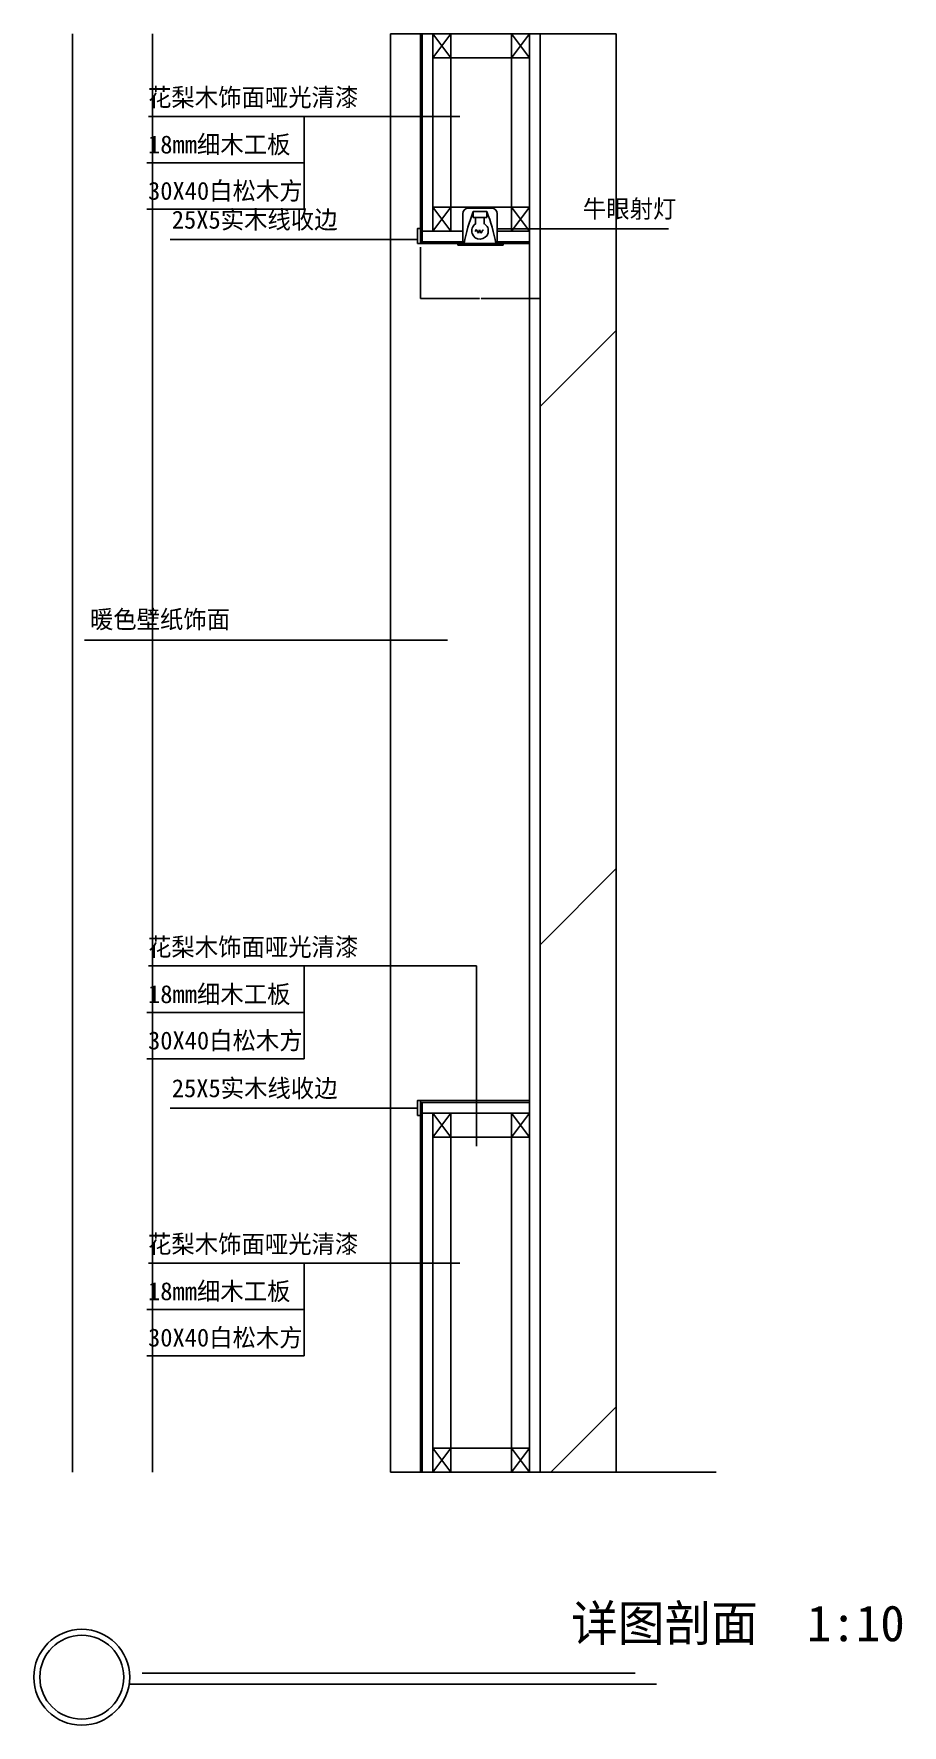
# Model space of a CAD drawing. Header units: metres. Extents: x 88866 to 90315, y -11272 to -8450.
import ezdxf

# ---------------------------------------------------------------- set-up
doc = ezdxf.new("R2010")
doc.units = ezdxf.units.M
for name, color, linetype in [('浅线', 2, 'Continuous'), ('粗线', 7, 'Continuous'), ('细线', 1, 'Continuous')]:
    doc.layers.add(name, color=color, linetype=linetype)
doc.dimstyles.get("Standard").update_dxf_attribs({"dimtxt": 2.5, "dimasz": 2.5, "dimexe": 1.25, "dimexo": 0.625, "dimtad": 1, "dimcen": 2.5, "dimazin": 3, "dimtfac": 1, "dimtmove": 0, "dimatfit": 3})

# ---------------------------------------------------------------- blocks, each defined once
blk = doc.blocks.new('A$C2E8A030C')
at = {"layer": '粗线'}
blk.add_circle((80, 80), 70, dxfattribs=at)
at = {"layer": '细线'}
blk.add_line((159.15, 68.37), (1039.28, 68.37), dxfattribs=at)
blk.add_lwpolyline([(180.53, 87.03), (1003.77, 87.03)], dxfattribs=at)
blk.add_circle((80, 80), 80, dxfattribs=at)
at = {"layer": '细线', "insert": (896.54, 200.05), "char_height": 60, "attachment_point": 1}
blk.add_mtext('详图剖面  1:10', dxfattribs=at)
blk = doc.blocks.new('A$C2B3720F8')
at = {"layer": '细线'}
for p, q in [((0, 0), (30, 40)), ((30, 0), (0, 40))]:
    blk.add_line(p, q, dxfattribs=at)
blk.add_lwpolyline([(30, 40), (0, 40), (0, 0), (30, 0)], close=True, dxfattribs=at)
blk = doc.blocks.new('_CLOSEDFILLED')
at = {"color": 0, "linetype": 'BYBLOCK'}
blk.add_solid([(-1, 0), (0, 0), (-1, 0)], dxfattribs=at)
blk = doc.blocks.new('*D1')
for p, q in [((89064.61, -8449.71), (89064.61, -8624.71)), ((89064.36, -8624.71), (89064.11, -8624.71)), ((89064.61, -8799.71), (89064.61, -8624.71)), ((89064.61, -8624.71), (89064.61, -8624.71)), ((89064.86, -8624.71), (89065.11, -8624.71))]:
    blk.add_line(p, q)
at = {"layer": 'Defpoints'}
for p in [(89064.61, -8449.71), (89064.61, -8624.71), (89064.61, -8799.71)]:
    blk.add_point(p, dxfattribs=at)
at = {"layer": '细线', "xscale": 0.25, "yscale": 0.25}
blk.add_blockref('_CLOSEDFILLED', (89064.61, -8624.71), dxfattribs=at)
at = {"layer": '细线', "xscale": 0.25, "yscale": 0.25, "rotation": 180}
blk.add_blockref('_CLOSEDFILLED', (89064.61, -8624.71), dxfattribs=at)
at = {"layer": '细线', "insert": (89064.61, -8623.585), "char_height": 1, "attachment_point": 5}
blk.add_mtext('0', dxfattribs=at)
blk = doc.blocks.new('*D2')
for p, q in [((88931.01, -8449.71), (88931.01, -9649.71)), ((88930.76, -9649.71), (88930.51, -9649.71)), ((88931.01, -10849.71), (88931.01, -9649.71)), ((88931.01, -9649.71), (88931.01, -9649.71)), ((88931.26, -9649.71), (88931.51, -9649.71))]:
    blk.add_line(p, q)
at = {"layer": 'Defpoints'}
for p in [(88931.01, -8449.71), (88931.01, -9649.71), (88931.01, -10849.71)]:
    blk.add_point(p, dxfattribs=at)
at = {"layer": '细线', "xscale": 0.25, "yscale": 0.25}
blk.add_blockref('_CLOSEDFILLED', (88931.01, -9649.71), dxfattribs=at)
at = {"layer": '细线', "xscale": 0.25, "yscale": 0.25, "rotation": 180}
blk.add_blockref('_CLOSEDFILLED', (88931.01, -9649.71), dxfattribs=at)
at = {"layer": '细线', "insert": (88931.01, -9648.585), "char_height": 1, "attachment_point": 5}
blk.add_mtext('0', dxfattribs=at)
blk = doc.blocks.new('*D3')
for p, q in [((89511.34, -8805.45), (89511.34, -8891.4)), ((89711.34, -8805.45), (89711.34, -8891.4)), ((89511.59, -8891.4), (89609.84, -8891.4)), ((89612.84, -8891.4), (89711.09, -8891.4))]:
    blk.add_line(p, q)
at = {"layer": 'Defpoints'}
for p in [(89511.34, -8805.45), (89711.34, -8805.45), (89511.34, -8891.4)]:
    blk.add_point(p, dxfattribs=at)
at = {"layer": '细线', "xscale": 0.25, "yscale": 0.25, "rotation": 180}
blk.add_blockref('_CLOSEDFILLED', (89511.34, -8891.4), dxfattribs=at)
at = {"layer": '细线', "xscale": 0.25, "yscale": 0.25}
blk.add_blockref('_CLOSEDFILLED', (89711.34, -8891.4), dxfattribs=at)
at = {"layer": '细线', "insert": (89611.34, -8891.4), "char_height": 1, "attachment_point": 5}
blk.add_mtext('200', dxfattribs=at)
blk = doc.blocks.new('*D4')
for p, q in [((89064.61, -8799.71), (89064.61, -9514.71)), ((89064.36, -9514.71), (89064.11, -9514.71)), ((89064.61, -10229.71), (89064.61, -9514.71)), ((89064.61, -9514.71), (89064.61, -9514.71)), ((89064.86, -9514.71), (89065.11, -9514.71))]:
    blk.add_line(p, q)
at = {"layer": 'Defpoints'}
for p in [(89064.61, -8799.71), (89064.61, -9514.71), (89064.61, -10229.71)]:
    blk.add_point(p, dxfattribs=at)
at = {"layer": '细线', "xscale": 0.25, "yscale": 0.25}
blk.add_blockref('_CLOSEDFILLED', (89064.61, -9514.71), dxfattribs=at)
at = {"layer": '细线', "xscale": 0.25, "yscale": 0.25, "rotation": 180}
blk.add_blockref('_CLOSEDFILLED', (89064.61, -9514.71), dxfattribs=at)
at = {"layer": '细线', "insert": (89064.61, -9513.585), "char_height": 1, "attachment_point": 5}
blk.add_mtext('0', dxfattribs=at)
blk = doc.blocks.new('*D5')
for p, q in [((89064.61, -10229.71), (89064.61, -10539.71)), ((89064.36, -10539.71), (89064.11, -10539.71)), ((89064.61, -10849.71), (89064.61, -10539.71)), ((89064.61, -10539.71), (89064.61, -10539.71)), ((89064.86, -10539.71), (89065.11, -10539.71))]:
    blk.add_line(p, q)
at = {"layer": 'Defpoints'}
for p in [(89064.61, -10229.71), (89064.61, -10539.71), (89064.61, -10849.71)]:
    blk.add_point(p, dxfattribs=at)
at = {"layer": '细线', "xscale": 0.25, "yscale": 0.25}
blk.add_blockref('_CLOSEDFILLED', (89064.61, -10539.71), dxfattribs=at)
at = {"layer": '细线', "xscale": 0.25, "yscale": 0.25, "rotation": 180}
blk.add_blockref('_CLOSEDFILLED', (89064.61, -10539.71), dxfattribs=at)
at = {"layer": '细线', "insert": (89064.61, -10538.585), "char_height": 1, "attachment_point": 5}
blk.add_mtext('0', dxfattribs=at)

msp = doc.modelspace()

# ---------------------------------------------------------------- hatches: boundary and pattern name
at = {"layer": '浅线'}
h = msp.add_hatch(dxfattribs=at)
h.set_pattern_fill('ANSI31', scale=200)
h.paths.add_polyline_path([(89838.33, -8449.71), (89711.34, -8449.71), (89711.34, -10849.71), (89838.33, -10849.71)])

# ---------------------------------------------------------------- linework, layer by layer
for points in [[(89562.34, -8489.71), (89663.34, -8489.71), (89663.34, -8738.71), (89562.34, -8738.71)], [(89562.34, -10290.71), (89663.34, -10290.71), (89663.34, -10809.71), (89562.34, -10809.71)]]:
    msp.add_lwpolyline(points, close=True, dxfattribs=at)
at = {"layer": '粗线'}
for p, q in [((89711.34, -8449.71), (89461.34, -8449.71)), ((89711.34, -8449.71), (89711.34, -10849.71)), ((89838.33, -8449.71), (89838.33, -10849.71)), ((89461.34, -10849.71), (89711.34, -10849.71))]:
    msp.add_line(p, q, dxfattribs=at)
at = {"layer": '细线'}
for p, q in [((89461.34, -8449.71), (89461.34, -10849.71)), ((89511.34, -8449.71), (89511.34, -8799.71)), ((89511.34, -8449.71), (89711.34, -8449.71)), ((89514.34, -8449.71), (89514.34, -8796.71)), ((89532.34, -8449.71), (89532.34, -8778.71)), ((89693.34, -8449.71), (89693.34, -8796.71)), ((89711.34, -8449.71), (89838.33, -8449.71)), ((89576.94, -8587.38), (89057.77, -8587.38)), ((89317.35, -8587.38), (89317.35, -8742.11)), ((89317.35, -8664.75), (89055.1, -8664.75)), ((89317.35, -8742.11), (89055.1, -8742.11)), ((89630.08, -8740.52), (89591.68, -8740.52)), ((89622.1, -8746.24), (89599.65, -8746.24)), ((89599.65, -8746.24), (89599.65, -8756.04)), ((89622.1, -8746.24), (89622.1, -8756.04)), ((89582.08, -8799.71), (89582.08, -8750.12)), ((89622.1, -8756.04), (89599.65, -8756.04)), ((89602.72, -8779.31), (89604.36, -8776.45)), ((89603.11, -8756.04), (89603.11, -8767.06)), ((89604.36, -8776.45), (89608.44, -8782.17)), ((89617.83, -8756.04), (89617.83, -8767.06)), ((89639.68, -8799.71), (89639.68, -8750.12)), ((89511.34, -8796.71), (89582.08, -8796.71)), ((89511.34, -8799.71), (89693.34, -8799.71)), ((89514.34, -8778.71), (89582.08, -8778.71)), ((89573.98, -8799.71), (89649.38, -8799.71)), ((89573.98, -8802.33), (89649.38, -8802.33)), ((89608.44, -8782.17), (89610.08, -8776.86)), ((89610.08, -8776.86), (89612.94, -8782.17)), ((89612.94, -8782.17), (89615.8, -8776.86)), ((89615.8, -8776.86), (89616.62, -8777.68)), ((89639.68, -8778.71), (89693.34, -8778.71)), ((89639.68, -8796.71), (89693.34, -8796.71)), ((89693.34, -8796.71), (89693.34, -10250.71)), ((89605.11, -10005.07), (89057.77, -10005.07)), ((89317.35, -10005.07), (89317.35, -10159.8)), ((89605.11, -10005.07), (89605.11, -10305.83)), ((89317.35, -10082.43), (89055.1, -10082.43)), ((89317.35, -10159.8), (89055.1, -10159.8)), ((89511.34, -10229.71), (89693.34, -10229.71)), ((89511.34, -10229.71), (89511.34, -10849.71)), ((89511.34, -10232.71), (89693.34, -10232.71)), ((89514.34, -10232.71), (89514.34, -10849.71)), ((89514.34, -10250.71), (89693.34, -10250.71)), ((89532.34, -10250.71), (89532.34, -10849.71)), ((89693.34, -10250.71), (89693.34, -10849.71)), ((89576.94, -10500.75), (89057.77, -10500.75)), ((89317.35, -10500.75), (89317.35, -10655.48)), ((89317.35, -10578.12), (89055.1, -10578.12)), ((89317.35, -10655.48), (89055.1, -10655.48)), ((89711.34, -10849.71), (90004.79, -10849.71))]:
    msp.add_line(p, q, dxfattribs=at)
for points in [[(89506.34, -8799.71), (89511.34, -8799.71), (89511.34, -8774.71), (89506.34, -8774.71)], [(89506.34, -10254.71), (89511.34, -10254.71), (89511.34, -10229.71), (89506.34, -10229.71)]]:
    msp.add_lwpolyline(points, close=True, dxfattribs=at)
for points in [[(89573.98, -8802.33), (89573.98, -8799.71)], [(89649.38, -8799.71), (89649.38, -8802.33)]]:
    msp.add_lwpolyline(points, dxfattribs=at)
for centre, radius, start, end in [((89591.68, -8750.12), 9.6, 90, 180), ((89829.29, -8840.06), 248.07, 157.78, 170.64), ((89392.46, -8840.06), 248.07, 9.36, 22.22), ((89630.08, -8750.12), 9.6, 0, 90), ((89610.9, -8778.49), 13.88, 124.12, 60.06)]:
    msp.add_arc(centre, radius, start, end, dxfattribs=at)

# ---------------------------------------------------------------- block references
for name, p in [('A$C2B3720F8', (89532.34, -8489.71)), ('A$C2B3720F8', (89532.34, -8778.71)), ('A$C2B3720F8', (89532.34, -10290.71)), ('A$C2B3720F8', (89532.34, -10849.71)), ('A$C2E8A030C', (88866.29, -11271.79))]:
    msp.add_blockref(name, p, dxfattribs=at)
at = {"layer": '细线', "xscale": -1}
for p in [(89693.34, -8489.71), (89693.34, -8778.71), (89693.34, -10290.71), (89693.34, -10849.71)]:
    msp.add_blockref('A$C2B3720F8', p, dxfattribs=at)

# ---------------------------------------------------------------- texts
at = {"layer": '细线', "char_height": 30, "attachment_point": 1}
for s, insert in [('花梨木饰面哑光清漆', (89056.88, -8540.63)), ('18mm细木工板', (89056.88, -8619.3)), ('30X40白松木方', (89056.88, -8696.67)), ('25X5实木线收边', (89096.54, -8744.81)), ('牛眼射灯', (89782.61, -8726.69)), ('暖色壁纸饰面', (88959.86, -9411.61)), ('花梨木饰面哑光清漆', (89056.88, -9958.31)), ('18mm细木工板', (89056.88, -10036.99)), ('30X40白松木方', (89056.88, -10114.35)), ('25X5实木线收边', (89096.54, -10193.99)), ('花梨木饰面哑光清漆', (89056.88, -10454)), ('18mm细木工板', (89056.88, -10532.67)), ('30X40白松木方', (89056.88, -10610.04))]:
    msp.add_mtext(s, dxfattribs=dict(at, insert=insert))

# ---------------------------------------------------------------- dimensions: what is measured, and where the dimension line sits
at = {"layer": '细线'}
for base, p1, p2, picture, middle in [((88931.01, -9649.71), (88931.01, -10849.71), (88931.01, -8449.71), '*D2', (88931.01, -9648.585)), ((89064.61, -8624.71), (89064.61, -8449.71), (89064.61, -8799.71), '*D1', (89064.61, -8623.585)), ((89064.61, -9514.71), (89064.61, -8799.71), (89064.61, -10229.71), '*D4', (89064.61, -9513.585)), ((89511.34, -8891.4), (89511.34, -8805.45), (89711.34, -8805.45), '*D3', (89611.34, -8891.4)), ((89064.61, -10539.71), (89064.61, -10229.71), (89064.61, -10849.71), '*D5', (89064.61, -10538.585))]:
    dim = msp.add_linear_dim(base=base, p1=p1, p2=p2, dimstyle='Standard', dxfattribs=at)
    dim.commit()
    dim.dimension.update_dxf_attribs({"geometry": picture, "text_midpoint": middle})

# ---------------------------------------------------------------- leaders
for points in [[(89639.68, -8774.92), (89925.3, -8774.92)], [(89506.34, -8793.03), (89093.81, -8793.03)], [(89556.69, -9461.52), (88950.93, -9461.52)], [(89506.34, -10242.21), (89093.81, -10242.21)]]:
    msp.add_leader(points, dimstyle='Standard', dxfattribs=at)

doc.saveas('drawing.dxf')
